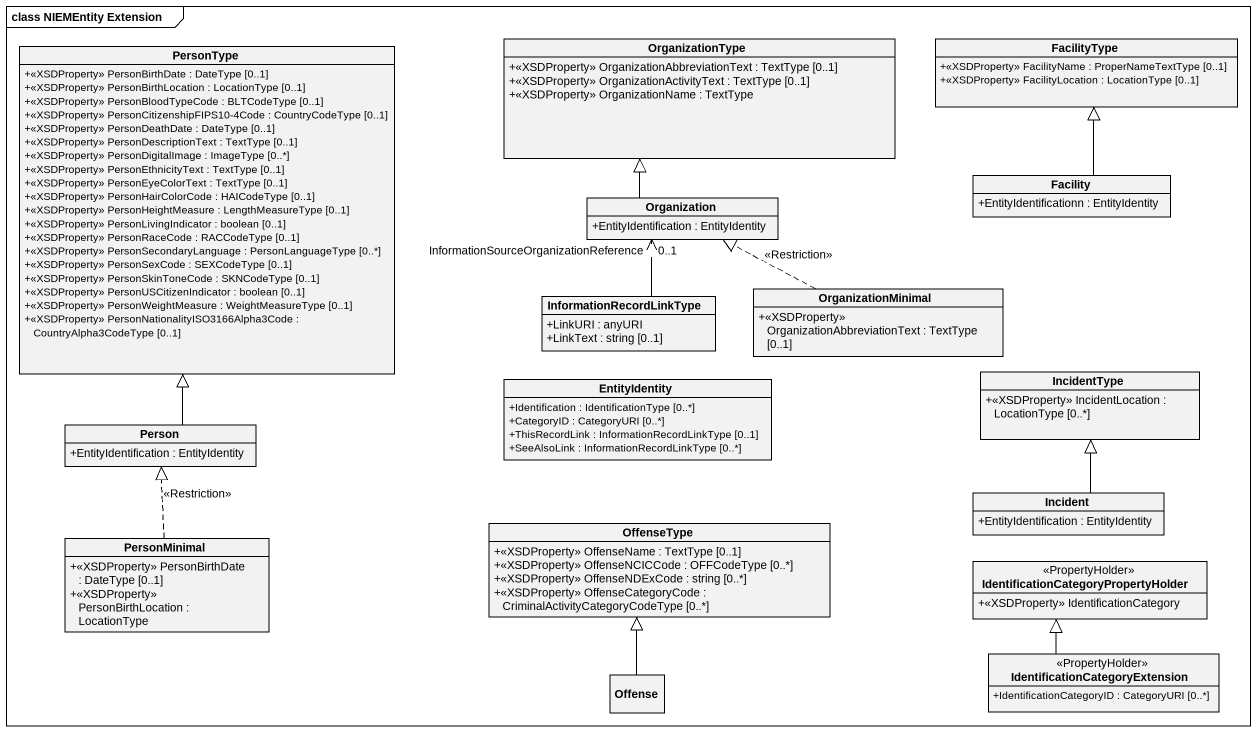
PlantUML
@startuml
mainframe class NIEMEntity Extension
hide circle
hide empty members
skinparam classAttributeIconSize 0
class PersonType {
  +<<XSDProperty>> PersonBirthDate : DateType [0..1]
  +<<XSDProperty>> PersonBirthLocation : LocationType [0..1]
  +<<XSDProperty>> PersonBloodTypeCode : BLTCodeType [0..1]
  +<<XSDProperty>> PersonCitizenshipFIPS10-4Code : CountryCodeType [0..1]
  +<<XSDProperty>> PersonDeathDate : DateType [0..1]
  +<<XSDProperty>> PersonDescriptionText : TextType [0..1]
  +<<XSDProperty>> PersonDigitalImage : ImageType [0..*]
  +<<XSDProperty>> PersonEthnicityText : TextType [0..1]
  +<<XSDProperty>> PersonEyeColorText : TextType [0..1]
  +<<XSDProperty>> PersonHairColorCode : HAICodeType [0..1]
  +<<XSDProperty>> PersonHeightMeasure : LengthMeasureType [0..1]
  +<<XSDProperty>> PersonLivingIndicator : boolean [0..1]
  +<<XSDProperty>> PersonRaceCode : RACCodeType [0..1]
  +<<XSDProperty>> PersonSecondaryLanguage : PersonLanguageType [0..*]
  +<<XSDProperty>> PersonSexCode : SEXCodeType [0..1]
  +<<XSDProperty>> PersonSkinToneCode : SKNCodeType [0..1]
  +<<XSDProperty>> PersonUSCitizenIndicator : boolean [0..1]
  +<<XSDProperty>> PersonWeightMeasure : WeightMeasureType [0..1]
  +<<XSDProperty>> PersonNationalityISO3166Alpha3Code : CountryAlpha3CodeType [0..1]
}
class OrganizationType {
  +<<XSDProperty>> OrganizationAbbreviationText : TextType [0..1]
  +<<XSDProperty>> OrganizationActivityText : TextType [0..1]
  +<<XSDProperty>> OrganizationName : TextType
}
class FacilityType {
  +<<XSDProperty>> FacilityName : ProperNameTextType [0..1]
  +<<XSDProperty>> FacilityLocation : LocationType [0..1]
}
class Facility {
  +EntityIdentificationn : EntityIdentity
}
class Organization {
  +EntityIdentification : EntityIdentity
}
class InformationRecordLinkType {
  +LinkURI : anyURI
  +LinkText : string [0..1]
}
class OrganizationMinimal {
  +<<XSDProperty>> OrganizationAbbreviationText : TextType [0..1]
}
class IncidentType {
  +<<XSDProperty>> IncidentLocation : LocationType [0..*]
}
class EntityIdentity {
  +Identification : IdentificationType [0..*]
  +CategoryID : CategoryURI [0..*]
  +ThisRecordLink : InformationRecordLinkType [0..1]
  +SeeAlsoLink : InformationRecordLinkType [0..*]
}
class "Person" as Person_ {
  +EntityIdentification : EntityIdentity
}
class Incident {
  +EntityIdentification : EntityIdentity
}
class PersonMinimal {
  +<<XSDProperty>> PersonBirthDate : DateType [0..1]
  +<<XSDProperty>> PersonBirthLocation : LocationType
}
class OffenseType {
  +<<XSDProperty>> OffenseName : TextType [0..1]
  +<<XSDProperty>> OffenseNCICCode : OFFCodeType [0..*]
  +<<XSDProperty>> OffenseNDExCode : string [0..*]
  +<<XSDProperty>> OffenseCategoryCode : CriminalActivityCategoryCodeType [0..*]
}
class "IdentificationCategoryPropertyHolder" as IdentificationCategoryProper <<PropertyHolder>> {
  +<<XSDProperty>> IdentificationCategory
}
class "IdentificationCategoryExtension" as IdentificationCategoryExtens <<PropertyHolder>> {
  +IdentificationCategoryID : CategoryURI [0..*]
}
class Offense
Facility -up-|> FacilityType
Organization -up-|> OrganizationType
InformationRecordLinkType -up-> "InformationSourceOrganizationReference\n0..1" Organization
OrganizationMinimal .left.|> Organization : <<Restriction>>
Person_ -up-|> PersonType
Incident -up-|> IncidentType
PersonMinimal .up.|> Person_ : <<Restriction>>
IdentificationCategoryExtens -up-|> IdentificationCategoryProper
Offense -up-|> OffenseType
@enduml
